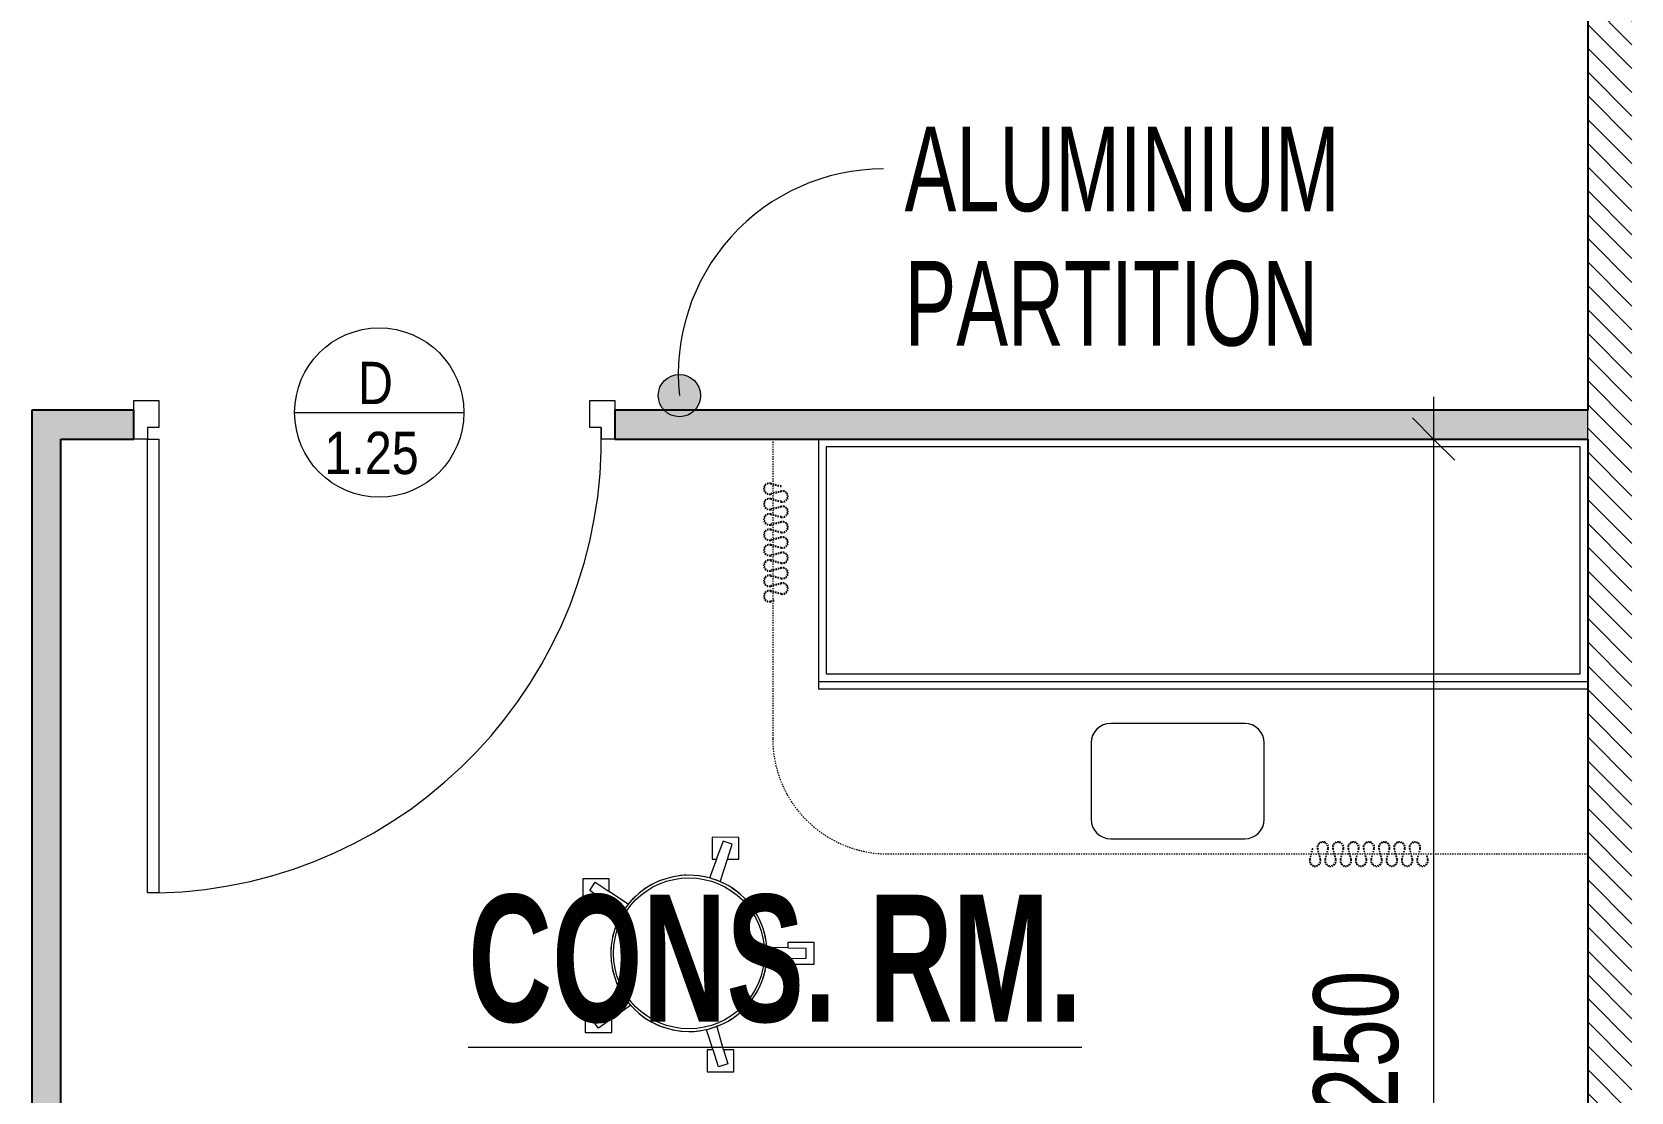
# Model space of a CAD drawing. Header units: millimetres. Extents: x -25222 to 91371, y -63339 to 20835.
# Drawn here: x 25390 to 29548, y -32181 to -29426 of the extents above; entities that cross this region are included whole.
import ezdxf

# ---------------------------------------------------------------- set-up
doc = ezdxf.new("R2010")
doc.units = ezdxf.units.MM
doc.linetypes.add('Dash', pattern=[6.35, 3.175, -3.175])
doc.linetypes.add('Dash_2_', pattern=[6.35, 3.175, -3.175])
for name, color, linetype, lineweight in [('A-ANNO-DIMS', 211, 'Continuous', 9), ('A-ANNO-DIMS-110', 211, 'Continuous', 9), ('A-AREA-IDEN', 2, 'Continuous', 9), ('A-DOOR', 31, 'Continuous', 5), ('A-DOOR-FRAM', 31, 'Continuous', 5), ('A-DOOR-IDEN', 31, 'Continuous', 9), ('A-GENM-HDLN', 13, 'Dash_2_', 5), ('A-WALL', 113, 'Continuous', 5), ('A-WALL-PATT', 111, 'Continuous', 25), ('G-ANNO-TEXT', 231, 'Continuous', 9), ('I-FURN', 30, 'Continuous', 5), ('Q-SPCQ', 91, 'Continuous', 5)]:
    doc.layers.add(name, color=color, linetype=linetype, lineweight=lineweight)
doc.styles.add('Swis721 Cn BT', font='swissc.ttf', dxfattribs={"width": 0.8, "height": 220})
doc.styles.add('Swis721 Cn BT_10', font='swissc.ttf', dxfattribs={"width": 0.9, "height": 220})
doc.styles.add('Swis721 Cn BT_7', font='swissc.ttf', dxfattribs={"height": 110})
doc.styles.add('Swis721 Cn BT_B', font='swisscb.ttf', dxfattribs={"width": 0.8, "height": 330})
doc.dimstyles.new('Diagonal_-2_mm_Swiss', dxfattribs={"dimscale": 304.8, "dimtxt": 222.071065, "dimasz": 0.360892, "dimexe": 0.360892, "dimexo": 0.0625, "dimgap": 0.072178, "dimtad": 1, "dimdec": 0, "dimzin": 0, "dimdsep": 46, "dimtxsty": 'Swis721 Cn BT_10', "dimblk1": 'OBLIQUE', "dimblk2": 'OBLIQUE', "dimsah": 1, "dimcen": 0.09, "dimdle": 0.360892, "dimazin": 0, "dimtfac": 1, "dimtdec": 4, "dimtix": 1, "dimtmove": 0, "dimatfit": 3, "dimfxl": 0.541339, "dimfxlon": 1, "dimtvp": 1, "dimtolj": 1, "dimtzin": 0, "dimarcsym": 2})

# ---------------------------------------------------------------- blocks, each defined once
blk = doc.blocks.new('Furniture-Stool-Midmark-Ritter_276_201-Air_Lift_Stool - Classic Series Stools-V101-4_ FOURTH FLOOR - GA PLAN')
at = {"layer": 'I-FURN', "color": 53, "lineweight": 9}
for p, q in [((28.4, 325.9), (-28.4, 325.9)), ((-28.4, 325.9), (-28.4, 257)), ((-12.9, 304.5), (-13.6, 256.9)), ((12.5, 304.5), (-12.9, 304.5)), ((13.8, 256.9), (12.5, 304.5)), ((28.4, 256.8), (28.4, 325.9)), ((-28.4, 257), (-14.2, 257)), ((-14.2, 257), (-14.9, 201.7)), ((15.2, 202.3), (13.8, 256.8)), ((13.8, 256.8), (28.4, 256.8)), ((-301.5, 129.3), (-301.8, 60.5)), ((-244.6, 129.3), (-301.5, 129.3)), ((-244.6, 100.1), (-244.6, 129.3)), ((-283.5, 112.7), (-291.9, 88.8)), ((-291.9, 88.8), (-244.3, 71.1)), ((-244.6, 100.1), (-283.5, 112.7)), ((-186, 81.1), (-244.6, 100.1)), ((251, 90.1), (188.5, 72.7)), ((307.8, 116.6), (251, 116.6)), ((251, 116.6), (251, 90.1)), ((251, 90.1), (287.5, 101.1)), ((287.5, 101.1), (295.3, 76.9)), ((307.8, 47.5), (307.8, 116.6)), ((-301.8, 60.5), (-244.6, 60.5)), ((-244.6, 60.5), (-244.9, 71.3)), ((-244.9, 71.3), (-195.6, 53)), ((197.8, 44.5), (251, 61.7)), ((295.3, 76.9), (251, 62.5)), ((251, 61.7), (251, 47.5)), ((251, 47.5), (307.8, 47.5)), ((-127.1, -156.9), (-160.6, -207.3)), ((169.5, -200.9), (133.7, -151.6)), ((-160.6, -207.3), (-193.5, -207.3)), ((-193.5, -207.3), (-193.5, -276.1)), ((-184.8, -243.6), (-160.8, -207.5)), ((-136.9, -221.9), (-103, -174.8)), ((-100.1, -175.3), (-107.4, -185.7)), ((-107.4, -185.7), (-80.3, -185.7)), ((80.3, -185.7), (107.3, -185.7)), ((107.3, -185.7), (100, -175.3)), ((110.3, -169.9), (149.1, -218.9)), ((169.5, -200.9), (194.4, -235.3)), ((206.2, -200.9), (169.5, -200.9)), ((206.2, -270), (206.2, -200.9)), ((-163.6, -257.7), (-184.8, -243.6)), ((-136.7, -220.6), (-163.6, -257.7)), ((-136.7, -276.1), (-136.9, -221.9)), ((149.1, -218.9), (149.1, -270)), ((174.5, -251.1), (149.7, -219.7)), ((194.4, -235.3), (174.5, -251.1)), ((-193.5, -276.1), (-136.7, -276.1)), ((149.1, -270), (206.2, -270))]:
    blk.add_line(p, q, dxfattribs=at)
blk.add_circle((0, 0), 196.3, dxfattribs=at)
for start, end in [(360, 180), (112.4889, 119.431), (98.6427, 105.5848), (84.7966, 91.7387), (70.9504, 77.8925), (57.1043, 64.0464), (140.1812, 147.1233), (126.3351, 133.2771), (45, 50.2002), (43.2581, 45), (154.0274, 160.9694), (29.412, 36.3541), (167.8735, 174.8156), (15.6099, 22.5079), (180, 360), (1.7197, 8.6618), (181.7197, 188.6618), (347.8735, 354.8156), (195.5658, 202.5079), (334.0274, 340.9694), (209.412, 216.3541), (320.1812, 327.1233), (223.2581, 225), (225, 230.2002), (306.3351, 313.2771), (237.1043, 240.2473), (250.9504, 257.8925), (264.7966, 271.7387), (278.6427, 285.5848), (292.4889, 293.8682)]:
    blk.add_arc((0, 0), 203.2, start, end, dxfattribs=at)
blk = doc.blocks.new('CURTAIN1 - FQGE-009-447332-4_ FOURTH FLOOR - GA PLAN')
at = {"layer": 'Q-SPCQ', "color": 53, "linetype": 'Dash', "lineweight": 9}
for p, q in [((12, 13.6), (4.7, -13.6)), ((6.6, -14.2), (13.8, 13.1)), ((13.8, 13.1), (12, 13.6)), ((24.4, 14.1), (31.9, -14.2)), ((33.8, -13.6), (26.6, 13.6)), ((51.9, 13.6), (44.6, -13.6)), ((46.6, -14.2), (54, 14.1)), ((64.4, 14.1), (71.8, -14.2)), ((73.7, -13.6), (66.5, 13.6)), ((91.8, 13.6), (84.5, -13.6)), ((86.5, -14.2), (93.9, 14.1)), ((104.3, 14.1), (111.7, -14.2)), ((113.6, -13.6), (106.4, 13.6)), ((131.7, 13.6), (124.4, -13.6)), ((126.4, -14.2), (133.8, 14.1)), ((144.2, 14.1), (151.6, -14.2)), ((153.5, -13.6), (146.3, 13.6)), ((171.6, 13.6), (164.4, -13.6)), ((166.3, -14.2), (173.7, 14.1)), ((184.1, 14.1), (191.5, -14.2)), ((193.4, -13.6), (186.2, 13.6)), ((211.5, 13.6), (204.3, -13.6)), ((206.2, -14.2), (213.6, 14.1)), ((224, 14.1), (231.4, -14.2)), ((233.4, -13.6), (226.1, 13.6)), ((251.4, 13.6), (244.2, -13.6)), ((246.1, -14.2), (253.5, 14.1)), ((263.9, 14.1), (271.3, -14.2)), ((273.3, -13.6), (266, 13.6)), ((291.3, 13.6), (284.1, -13.6)), ((286, -14.2), (293.4, 14.1)), ((310.9, -5.1), (309, -5.6)), ((309, -5.6), (311.2, -14.2)), ((313.2, -13.6), (310.9, -5.1))]:
    blk.add_line(p, q, dxfattribs=at)
for centre, radius, start, end in [((39.2, 16.7), 15, 350.039, 189.961), ((39.2, 16.7), 13, 346.4364, 193.5636), ((79.1, 16.7), 15, 350.039, 189.961), ((79.1, 16.7), 13, 346.4364, 193.5636), ((119, 16.7), 15, 350.039, 189.961), ((119, 16.7), 13, 346.4364, 193.5636), ((158.9, 16.7), 15, 350.039, 189.961), ((158.9, 16.7), 13, 346.4364, 193.5636), ((198.9, 16.7), 15, 350.039, 189.961), ((198.9, 16.7), 13, 346.4364, 193.5636), ((238.8, 16.7), 15, 350.039, 189.961), ((238.8, 16.7), 13, 346.4364, 193.5636), ((278.7, 16.7), 15, 350.039, 189.961), ((278.7, 16.7), 13, 346.4364, 193.5636), ((19.3, -17.5), 15, 165.1327, 14.8673), ((19.3, -17.5), 13, 165.2341, 14.7659), ((59.2, -17.5), 15, 165.1327, 14.8673), ((59.2, -17.5), 13, 165.2341, 14.7659), ((99.1, -17.5), 15, 165.1327, 14.8673), ((99.1, -17.5), 13, 165.2341, 14.7659), ((139, -17.5), 15, 165.1327, 14.8673), ((139, -17.5), 13, 165.2341, 14.7659), ((178.9, -17.5), 15, 165.1327, 14.8673), ((178.9, -17.5), 13, 165.2341, 14.7659), ((218.8, -17.5), 15, 165.1327, 14.8673), ((218.8, -17.5), 13, 165.2341, 14.7659), ((258.7, -17.5), 15, 165.1327, 14.8673), ((258.7, -17.5), 13, 165.2341, 14.7659), ((298.6, -17.5), 15, 165.1327, 14.8673), ((298.6, -17.5), 13, 165.2341, 14.7659)]:
    blk.add_arc(centre, radius, start, end, dxfattribs=at)
blk = doc.blocks.new('CURTAIN1 - FQGE-009-447333-4_ FOURTH FLOOR - GA PLAN')
at = {"layer": 'Q-SPCQ', "color": 53, "linetype": 'Dash', "lineweight": 9}
for p, q in [((12, 13.6), (4.7, -13.6)), ((6.6, -14.2), (13.8, 13.1)), ((13.8, 13.1), (12, 13.6)), ((24.4, 14.1), (31.9, -14.2)), ((33.8, -13.6), (26.6, 13.6)), ((51.9, 13.6), (44.6, -13.6)), ((46.6, -14.2), (54, 14.1)), ((64.4, 14.1), (71.8, -14.2)), ((73.7, -13.6), (66.5, 13.6)), ((91.8, 13.6), (84.5, -13.6)), ((86.5, -14.2), (93.9, 14.1)), ((104.3, 14.1), (111.7, -14.2)), ((113.6, -13.6), (106.4, 13.6)), ((131.7, 13.6), (124.4, -13.6)), ((126.4, -14.2), (133.8, 14.1)), ((144.2, 14.1), (151.6, -14.2)), ((153.5, -13.6), (146.3, 13.6)), ((171.6, 13.6), (164.4, -13.6)), ((166.3, -14.2), (173.7, 14.1)), ((184.1, 14.1), (191.5, -14.2)), ((193.4, -13.6), (186.2, 13.6)), ((211.5, 13.6), (204.3, -13.6)), ((206.2, -14.2), (213.6, 14.1)), ((224, 14.1), (231.4, -14.2)), ((233.4, -13.6), (226.1, 13.6)), ((251.4, 13.6), (244.2, -13.6)), ((246.1, -14.2), (253.5, 14.1)), ((263.9, 14.1), (271.3, -14.2)), ((273.3, -13.6), (266, 13.6)), ((291.3, 13.6), (284.1, -13.6)), ((286, -14.2), (293.4, 14.1)), ((310.9, -5.1), (309, -5.6)), ((309, -5.6), (311.2, -14.2)), ((313.2, -13.6), (310.9, -5.1))]:
    blk.add_line(p, q, dxfattribs=at)
for centre, radius, start, end in [((39.2, 16.7), 15, 350.039, 189.961), ((39.2, 16.7), 13, 346.4364, 193.5636), ((79.1, 16.7), 15, 350.039, 189.961), ((79.1, 16.7), 13, 346.4364, 193.5636), ((119, 16.7), 15, 350.039, 189.961), ((119, 16.7), 13, 346.4364, 193.5636), ((158.9, 16.7), 15, 350.039, 189.961), ((158.9, 16.7), 13, 346.4364, 193.5636), ((198.9, 16.7), 15, 350.039, 189.961), ((198.9, 16.7), 13, 346.4364, 193.5636), ((238.8, 16.7), 15, 350.039, 189.961), ((238.8, 16.7), 13, 346.4364, 193.5636), ((278.7, 16.7), 15, 350.039, 189.961), ((278.7, 16.7), 13, 346.4364, 193.5636), ((19.3, -17.5), 15, 165.1327, 14.8673), ((19.3, -17.5), 13, 165.2341, 14.7659), ((59.2, -17.5), 15, 165.1327, 14.8673), ((59.2, -17.5), 13, 165.2341, 14.7659), ((99.1, -17.5), 15, 165.1327, 14.8673), ((99.1, -17.5), 13, 165.2341, 14.7659), ((139, -17.5), 15, 165.1327, 14.8673), ((139, -17.5), 13, 165.2341, 14.7659), ((178.9, -17.5), 15, 165.1327, 14.8673), ((178.9, -17.5), 13, 165.2341, 14.7659), ((218.8, -17.5), 15, 165.1327, 14.8673), ((218.8, -17.5), 13, 165.2341, 14.7659), ((258.7, -17.5), 15, 165.1327, 14.8673), ((258.7, -17.5), 13, 165.2341, 14.7659), ((298.6, -17.5), 15, 165.1327, 14.8673), ((298.6, -17.5), 13, 165.2341, 14.7659)]:
    blk.add_arc(centre, radius, start, end, dxfattribs=at)
blk = doc.blocks.new('TRACK_curtain_L_shape - FIRT-023-3449611-4_ FOURTH FLOOR - GA PLAN')
at = {"layer": 'A-GENM-HDLN', "color": 53, "linetype": 'Dash', "lineweight": 9}
for p, q in [((1078.5, -1819.1), (1078.5, 0)), ((0, -2119.1), (778.5, -2119.1))]:
    blk.add_line(p, q, dxfattribs=at)
blk.add_arc((778.5, -1819.1), 300, 270, 0, dxfattribs=at)
blk = doc.blocks.new('FOOT STOOL - 600 x 600mm-408861-4_ FOURTH FLOOR - GA PLAN')
at = {"layer": 'I-FURN', "color": 53, "lineweight": 9}
for p, q in [((402.9, 152.4), (54.5, 152.4)), ((3.7, 101.6), (3.7, -96.8)), ((453.7, -96.8), (453.7, 101.6)), ((54.5, -147.6), (402.9, -147.6))]:
    blk.add_line(p, q, dxfattribs=at)
for centre, start, end in [((54.5, 101.6), 90, 180), ((402.9, 101.6), 360, 90), ((54.5, -96.8), 180, 270), ((402.9, -96.8), 270, 360)]:
    blk.add_arc(centre, 50.8, start, end, dxfattribs=at)
blk = doc.blocks.new('Examination Bed - OPD - Examination Bed - OPD-V102-4_ FOURTH FLOOR - GA PLAN')
at = {"layer": 'I-FURN', "color": 53, "lineweight": 9}
for p, q in [((-974.3, 305), (1025.7, 305)), ((1025.7, 285), (1025.7, 305)), ((1025.7, 285), (-974.3, 285)), ((1005.7, 265), (-954.3, 265)), ((-954.3, 265), (-954.3, -325)), ((1005.7, -325), (1005.7, 265)), ((1025.7, -345), (1025.7, 285)), ((-954.3, -325), (1005.7, -325))]:
    blk.add_line(p, q, dxfattribs=at)
blk = doc.blocks.new('MM-HOSPITAL A_B BLOCK 2022_05_19_Interiors_rvt-1-4_ FOURTH FLOOR - GA PLAN')
at = {"color": 53, "lineweight": 9}
for name, p, rotation in [('TRACK_curtain_L_shape - FIRT-023-3449611-4_ FOURTH FLOOR - GA PLAN', (29435.1, -30483.7), 269.9999999999966), ('Examination Bed - OPD - Examination Bed - OPD-V102-4_ FOURTH FLOOR - GA PLAN', (28460.8, -30828.7), 180), ('CURTAIN1 - FQGE-009-447333-4_ FOURTH FLOOR - GA PLAN', (27324.6, -30593.7), 269.9999999999933), ('Furniture-Stool-Midmark-Ritter_276_201-Air_Lift_Stool - Classic Series Stools-V101-4_ FOURTH FLOOR - GA PLAN', (27098.3, -31820.6), 269.9999999999907)]:
    blk.add_blockref(name, p, dxfattribs=dict(at, rotation=rotation))
for name, p in [('FOOT STOOL - 600 x 600mm-408861-4_ FOURTH FLOOR - GA PLAN', (28140.2, -31375.3)), ('CURTAIN1 - FQGE-009-447332-4_ FOURTH FLOOR - GA PLAN', (28706.9, -31562.2))]:
    blk.add_blockref(name, p, dxfattribs=at)
blk = doc.blocks.new('DC_SglFl-W-Int - D _1_25-16892308-4_ FOURTH FLOOR - GA PLAN')
at = {"layer": 'A-DOOR'}
for p, q in [((560, 37.5), (560, 1217.5)), ((560, 1217.5), (590, 1217.5)), ((590, 1217.5), (590, 37.5)), ((590, 37.5), (560, 37.5))]:
    blk.add_line(p, q, dxfattribs=at)
blk.add_arc((590, 37.5), 1180.4, 91.4564, 181.4564, dxfattribs=at)
at = {"layer": 'A-DOOR-FRAM'}
for p, q in [((-625, -62.5), (-625, 37.5)), ((-625, 37.5), (-590, 37.5)), ((-590, 7.5), (-590, 37.5)), ((-590, 7.5), (-560, 7.5)), ((-560, 7.5), (-560, -62.5)), ((560, 7.5), (590, 7.5)), ((560, -62.5), (560, 7.5)), ((590, 37.5), (625, 37.5)), ((590, 7.5), (590, 37.5)), ((625, 37.5), (625, -62.5)), ((-560, -62.5), (-625, -62.5)), ((625, -62.5), (560, -62.5))]:
    blk.add_line(p, q, dxfattribs=at)
blk = doc.blocks.new('DIMBLOCK209-4_ FOURTH FLOOR - GA PLAN')
at = {"layer": 'A-ANNO-DIMS-110', "transparency": 16777216}
for p, q in [((29034.2, -30373.7), (29034.2, -33843.7)), ((29199.2, -30483.7), (28924.2, -30483.7)), ((29034.2, -30483.7), (29199.2, -30483.7)), ((29199.2, -33733.7), (28924.2, -33733.7)), ((29034.2, -33733.7), (29199.2, -33733.7))]:
    blk.add_line(p, q, dxfattribs=at)
at = {"layer": 'A-ANNO-DIMS-110', "lineweight": 18, "transparency": 16777216}
for p, q in [((29034.2, -30483.7), (28979.2, -30428.7)), ((29034.2, -30483.7), (29089.2, -30538.7)), ((29034.2, -33733.7), (28979.2, -33678.7)), ((29034.2, -33733.7), (29089.2, -33788.7))]:
    blk.add_line(p, q, dxfattribs=at)
at = {"layer": 'A-ANNO-DIMS-110', "color": 0, "transparency": 16777216, "insert": (28721.7, -32369.6), "char_height": 220, "width": 626.029, "attachment_point": 1, "rotation": 90, "line_spacing_factor": 0.961347, "style": 'Swis721 Cn BT_10'}
blk.add_mtext('3250', dxfattribs=at)
blk = doc.blocks.new('_Oblique')
at = {"color": 0, "linetype": 'ByBlock', "lineweight": -2}
blk.add_line((-0.5, -0.5), (0.5, 0.5), dxfattribs=at)
blk = doc.blocks.new('M_Door Tag type 3 - M_Door Tag type 3-9039904-4_ FOURTH FLOOR - GA PLAN')
at = {"layer": 'A-DOOR-IDEN'}
blk.add_line((-1.883, 0.286), (2.117, 0.286), dxfattribs=at)
blk.add_circle((0.117, 0.286), 2, dxfattribs=at)

msp = doc.modelspace()

# ---------------------------------------------------------------- hatches: boundary and pattern name
at = {"layer": 'A-WALL-PATT', "lineweight": 5}
h = msp.add_hatch(dxfattribs=at)
h.set_pattern_fill('FP_1', color=9, style=0, pattern_type=2)
h.set_pattern_definition([(315, (14219.89, -54691.457), (30.869454, 30.869454), [])])
h.paths.add_polyline_path([(29435.1, -46253.7), (29550.1, -46253.7), (29550.1, -41688.7), (29435.1, -41688.7), (29435.1, -46241.2)], flags=0)
h.paths.add_polyline_path([(29452.9, -41088.7), (29550.1, -41088.7), (29550.1, -33848.7), (29435.1, -33848.7), (29435.1, -41088.7)], flags=0)
h.paths.add_polyline_path([(29435.1, -33248.7), (29550.1, -33248.7), (29550.1, -25988.7), (29435.1, -25988.7), (29435.1, -33089)], flags=0)
msp.add_hatch(color=171, dxfattribs=at).paths.add_polyline_path([(25390.1, -33733.7), (25465.1, -33733.7), (25465.1, -30408.7), (25390.1, -30408.7), (25390.1, -31773.8)], flags=0)
h = msp.add_hatch(color=171, dxfattribs=at)
h.paths.add_polyline_path([(27152.8, -30483.7), (29435.1, -30483.7), (29435.1, -30408.7), (26905.1, -30408.7), (26905.1, -30483.7)], flags=0)
h.paths.add_polyline_path([(25465.1, -30483.7), (25655.1, -30483.7), (25655.1, -30408.7), (25465.1, -30408.7)], flags=0)
at = {"layer": 'G-ANNO-TEXT'}
h = msp.add_hatch(color=130, dxfattribs=at)
edge = h.paths.add_edge_path(flags=0)
edge.add_arc((27073.5, -30370.7), 55, 0, 360)

# ---------------------------------------------------------------- linework, layer by layer
at = {"layer": 'A-WALL', "lineweight": 25}
for p, q in [((29435.1, -25988.7), (29435.1, -30408.7)), ((25390.1, -30408.7), (25390.1, -33733.7)), ((25655.1, -30408.7), (25390.1, -30408.7)), ((25655.1, -30483.7), (25655.1, -30408.7)), ((29435.1, -30408.7), (26905.1, -30408.7)), ((26905.1, -30408.7), (26905.1, -30483.7)), ((25465.1, -33733.7), (25465.1, -30483.7)), ((25465.1, -30483.7), (25655.1, -30483.7)), ((26905.1, -30483.7), (29435.1, -30483.7)), ((29435.1, -30483.7), (29435.1, -33248.7))]:
    msp.add_line(p, q, dxfattribs=at)
at = {"layer": 'A-WALL'}
msp.add_line((29435.1, -30483.7), (29435.1, -30408.7), dxfattribs=at)
at = {"layer": 'G-ANNO-TEXT', "color": 130}
msp.add_circle((27073.5, -30370.7), 55, dxfattribs=at)
msp.add_arc((27603.9, -30314.9), 533.3, 90, 186.0023, dxfattribs=at)

# ---------------------------------------------------------------- block references
at = {"lineweight": 5}
msp.add_blockref('MM-HOSPITAL A_B BLOCK 2022_05_19_Interiors_rvt-1-4_ FOURTH FLOOR - GA PLAN', (0, 0), dxfattribs=at)
at = {"layer": 'A-DOOR', "rotation": 180}
msp.add_blockref('DC_SglFl-W-Int - D _1_25-16892308-4_ FOURTH FLOOR - GA PLAN', (26280.1, -30446.2), dxfattribs=at)
at = {"layer": 'A-DOOR-IDEN', "xscale": 110, "yscale": 110, "zscale": 110}
msp.add_blockref('M_Door Tag type 3 - M_Door Tag type 3-9039904-4_ FOURTH FLOOR - GA PLAN', (26280.1, -30446.2), dxfattribs=at)

# ---------------------------------------------------------------- texts
at = {"layer": 'A-AREA-IDEN', "insert": (26524.1, -31668.4), "char_height": 330, "width": 1862.48, "attachment_point": 1, "style": 'Swis721 Cn BT_B'}
msp.add_mtext('\\LCONS. RM.', dxfattribs=at)
at = {"layer": 'A-DOOR-IDEN', "char_height": 110, "attachment_point": 1, "style": 'Swis721 Cn BT_7'}
for s, insert, width in [('D', (26237.7, -30283), 105.823), ('1.25', (26150.4, -30464.9), 308.65)]:
    msp.add_mtext(s, dxfattribs=dict(at, insert=insert, width=width))
at = {"layer": 'G-ANNO-TEXT', "color": 7, "char_height": 220, "attachment_point": 1, "style": 'Swis721 Cn BT'}
for s, insert, width in [('ALUMINIUM ', (27658.9, -29671.6), 1396.86), ('PARTITION', (27658.9, -30020.9), 1185.215)]:
    msp.add_mtext(s, dxfattribs=dict(at, insert=insert, width=width))

# ---------------------------------------------------------------- dimensions: what is measured, and where the dimension line sits
at = {"layer": 'A-ANNO-DIMS'}
dim = msp.add_linear_dim(base=(29034.2, -33733.7), p1=(29199.2, -30483.7), p2=(29199.2, -33733.7), angle=90, dimstyle='Diagonal_-2_mm_Swiss', override={"dimpost": '<>', "dimfxl": 3250}, dxfattribs=at)
dim.commit()
dim.dimension.update_dxf_attribs({"geometry": 'DIMBLOCK209-4_ FOURTH FLOOR - GA PLAN', "text_midpoint": (28899.1, -32108.7)})

doc.saveas('drawing.dxf')
